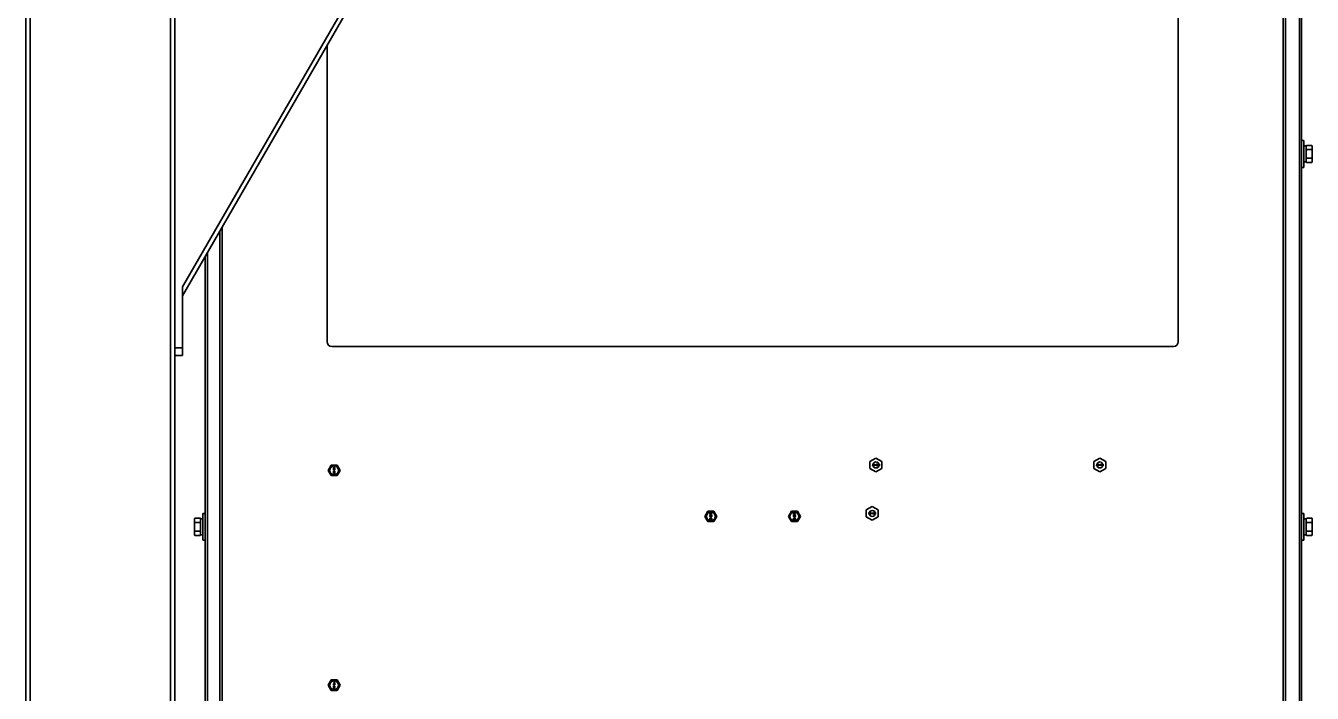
# Model space of a CAD drawing. Header units: millimetres. Extents: x 32496 to 166256, y 3504 to 23939.
# Drawn here: x 148472 to 149334, y 13617 to 14064 of the extents above; entities that cross this region are included whole.
import ezdxf

# ---------------------------------------------------------------- set-up
doc = ezdxf.new("R2010")
doc.units = ezdxf.units.MM
doc.layers.get('0').update_dxf_attribs({"lineweight": 35})

# ---------------------------------------------------------------- blocks, each defined once
blk = doc.blocks.new('8-1250')
at = {"linetype": 'Continuous'}
for p, q in [((-124.13, -32152.29), (-124.13, -34671.29)), ((-121.13, -32152.29), (-121.13, -34671.29)), ((-27.13, -32152.29), (-27.13, -34671.29)), ((-19.13, -33017.31), (477.41, -32157.29)), ((-19.13, -33023.31), (480.87, -32157.29)), ((718.17, -34566.29), (718.17, -32553.29)), ((719.87, -32553.29), (719.87, -34566.29)), ((729.17, -33566.79), (729.17, -32554.69)), ((647.87, -32586.29), (647.87, -33054.29)), ((730.57, -32680.92), (730.57, -32925.66)), ((-24.13, -33063.31), (-24.13, -32783.31)), ((77.87, -33054.29), (77.87, -32855.31)), ((730.57, -32919.29), (732.17, -32919.29)), ((732.17, -32937.29), (732.17, -32919.29)), ((732.17, -32922.94), (733.77, -32922.94)), ((733.77, -32922.82), (734.07, -32922.52)), ((733.77, -32933.76), (733.77, -32922.82)), ((734.07, -32922.52), (737.47, -32922.52)), ((737.77, -32922.82), (737.47, -32922.52)), ((737.77, -32933.76), (737.77, -32922.82)), ((730.57, -32925.66), (730.57, -32930.92)), ((730.57, -32930.92), (730.57, -33175.66)), ((734.07, -32925.4), (737.47, -32925.4)), ((734.07, -32931.18), (737.47, -32931.18)), ((730.57, -32937.29), (732.17, -32937.29)), ((732.17, -32933.64), (733.77, -32933.64)), ((733.77, -32933.76), (734.07, -32934.06)), ((734.07, -32934.06), (737.47, -32934.06)), ((737.77, -32933.76), (737.47, -32934.06)), ((5.87, -33843.56), (5.87, -32980.01)), ((7.57, -32977.07), (7.57, -33846.51)), ((-3.83, -33175.64), (-3.83, -32996.81)), ((-2.43, -32994.39), (-2.43, -33566.79)), ((-19.13, -33063.31), (-19.13, -33017.31)), ((-24.13, -33058.31), (-19.13, -33058.31)), ((644.87, -33057.29), (80.87, -33057.29)), ((-24.13, -33063.31), (-19.13, -33063.31)), ((-24.13, -33063.31), (-24.13, -33760.7)), ((78.45, -33140.45), (80.47, -33136.95)), ((84.51, -33136.95), (80.47, -33136.95)), ((81.99, -33138.35), (82.99, -33138.35)), ((81.99, -33138.47), (81.99, -33138.35)), ((82.78, -33138.47), (81.99, -33138.77)), ((82.78, -33138.47), (81.99, -33138.47)), ((81.99, -33138.93), (81.99, -33138.77)), ((81.99, -33138.93), (82.78, -33139.22)), ((81.99, -33139.22), (82.78, -33139.22)), ((81.99, -33139.35), (81.99, -33139.22)), ((82.99, -33139.35), (81.99, -33139.35)), ((82.01, -33139.74), (81.99, -33139.85)), ((81.99, -33139.95), (81.99, -33139.85)), ((81.99, -33139.95), (82.01, -33140.06)), ((82.07, -33139.64), (82.01, -33139.74)), ((82.16, -33139.58), (82.07, -33139.64)), ((82.09, -33138.85), (82.99, -33138.54)), ((82.99, -33139.16), (82.09, -33138.85)), ((82.09, -33139.83), (82.12, -33139.77)), ((82.09, -33139.83), (82.09, -33139.97)), ((82.12, -33140.04), (82.09, -33139.97)), ((82.12, -33139.77), (82.16, -33139.7)), ((82.16, -33140.1), (82.12, -33140.04)), ((82.26, -33139.54), (82.16, -33139.58)), ((82.16, -33139.7), (82.22, -33139.66)), ((82.22, -33139.66), (82.29, -33139.64)), ((82.41, -33139.52), (82.26, -33139.54)), ((82.35, -33139.64), (82.29, -33139.64)), ((82.35, -33139.64), (82.41, -33139.66)), ((82.41, -33139.52), (82.56, -33139.52)), ((82.41, -33139.66), (82.46, -33139.7)), ((82.46, -33139.7), (82.5, -33139.77)), ((82.5, -33140.04), (82.46, -33140.1)), ((82.5, -33139.77), (82.52, -33139.83)), ((82.52, -33139.97), (82.5, -33140.04)), ((82.56, -33139.62), (82.52, -33139.62)), ((82.61, -33139.74), (82.52, -33139.62)), ((82.52, -33139.97), (82.52, -33139.83)), ((82.71, -33139.54), (82.56, -33139.52)), ((82.56, -33139.62), (82.69, -33139.64)), ((82.63, -33139.85), (82.61, -33139.74)), ((82.61, -33140.06), (82.63, -33139.95)), ((82.63, -33139.85), (82.63, -33139.95)), ((82.69, -33139.64), (82.75, -33139.66)), ((82.82, -33139.58), (82.71, -33139.54)), ((82.75, -33139.66), (82.82, -33139.7)), ((82.9, -33139.64), (82.82, -33139.58)), ((82.82, -33139.7), (82.86, -33139.77)), ((82.86, -33140.02), (82.82, -33140.08)), ((82.86, -33139.77), (82.88, -33139.83)), ((82.88, -33139.95), (82.86, -33140.02)), ((82.88, -33139.95), (82.88, -33139.83)), ((82.97, -33139.74), (82.9, -33139.64)), ((82.9, -33140.14), (82.97, -33140.04)), ((82.99, -33139.85), (82.97, -33139.74)), ((82.97, -33140.04), (82.99, -33139.93)), ((82.99, -33138.35), (82.99, -33138.54)), ((82.99, -33139.16), (82.99, -33139.35)), ((82.99, -33139.85), (82.99, -33139.93)), ((84.51, -33136.95), (86.53, -33140.45)), ((441.47, -33134.48), (445.47, -33132.17)), ((441.47, -33134.48), (441.47, -33139.1)), ((445.47, -33141.41), (441.47, -33139.1)), ((443.2, -33136.19), (444.1, -33136.19)), ((443.2, -33136.32), (443.2, -33136.19)), ((443.9, -33136.32), (443.2, -33136.32)), ((443.22, -33136.95), (443.2, -33137.06)), ((443.2, -33137.11), (443.2, -33137.06)), ((443.2, -33137.11), (443.22, -33137.21)), ((443.27, -33136.88), (443.22, -33136.95)), ((443.22, -33137.21), (443.32, -33137.31)), ((443.9, -33136.32), (443.27, -33136.88)), ((443.32, -33137.31), (443.42, -33137.36)), ((443.35, -33137.06), (443.4, -33136.95)), ((443.35, -33137.06), (443.35, -33137.11)), ((443.4, -33137.18), (443.35, -33137.11)), ((443.4, -33136.95), (444.1, -33136.32)), ((443.47, -33137.24), (443.4, -33137.18)), ((443.42, -33137.36), (443.57, -33137.39)), ((443.6, -33137.26), (443.47, -33137.24)), ((443.67, -33137.39), (443.57, -33137.39)), ((443.6, -33137.26), (443.7, -33137.26)), ((443.67, -33137.39), (443.85, -33137.36)), ((443.82, -33137.24), (443.7, -33137.26)), ((443.9, -33137.18), (443.82, -33137.24)), ((443.85, -33137.36), (443.95, -33137.31)), ((443.95, -33137.11), (443.9, -33137.18)), ((443.95, -33137.11), (444.07, -33137.11)), ((443.95, -33137.31), (444.05, -33137.21)), ((444.05, -33137.21), (444.07, -33137.11)), ((444.1, -33136.19), (444.1, -33136.32)), ((444.3, -33136.19), (444.45, -33136.19)), ((444.3, -33137.39), (444.3, -33136.19)), ((444.45, -33137.39), (444.3, -33137.39)), ((444.45, -33136.19), (444.45, -33137.18)), ((444.6, -33137.01), (444.45, -33137.18)), ((444.45, -33137.39), (444.6, -33137.21)), ((444.6, -33137.01), (444.6, -33137.21)), ((444.82, -33136.62), (444.8, -33136.65)), ((444.8, -33136.65), (444.95, -33136.8)), ((444.95, -33136.8), (444.8, -33136.95)), ((444.8, -33136.95), (444.82, -33136.98)), ((444.95, -33136.75), (444.82, -33136.62)), ((444.82, -33136.98), (444.95, -33136.85)), ((444.95, -33136.57), (445, -33136.57)), ((444.95, -33136.75), (444.95, -33136.57)), ((444.95, -33137.03), (444.95, -33136.85)), ((445, -33137.03), (444.95, -33137.03)), ((445, -33136.57), (445, -33136.75)), ((445.12, -33136.62), (445, -33136.75)), ((445, -33136.8), (445.15, -33136.65)), ((445.15, -33136.95), (445, -33136.8)), ((445, -33136.85), (445.12, -33136.98)), ((445, -33136.85), (445, -33137.03)), ((445.15, -33136.65), (445.12, -33136.62)), ((445.12, -33136.98), (445.15, -33136.95)), ((445.35, -33136.55), (445.6, -33136.55)), ((445.35, -33136.7), (445.35, -33136.55)), ((445.6, -33136.7), (445.35, -33136.7)), ((445.47, -33132.17), (449.47, -33134.48)), ((449.47, -33139.1), (445.47, -33141.41)), ((445.6, -33136.19), (445.75, -33136.19)), ((445.6, -33136.55), (445.6, -33136.19)), ((445.6, -33137.39), (445.6, -33136.7)), ((445.75, -33137.39), (445.6, -33137.39)), ((445.75, -33136.19), (445.75, -33136.55)), ((445.75, -33136.55), (446.35, -33136.55)), ((446.17, -33136.7), (445.75, -33136.7)), ((445.75, -33137.39), (446.35, -33136.7)), ((446.17, -33136.7), (445.75, -33137.18)), ((445.75, -33136.7), (445.75, -33137.18)), ((446.35, -33136.55), (446.35, -33136.7)), ((446.55, -33136.19), (446.7, -33136.19)), ((446.55, -33137.39), (446.55, -33136.19)), ((446.77, -33137.39), (446.55, -33137.39)), ((447.05, -33136.19), (446.7, -33137.13)), ((446.7, -33136.19), (446.7, -33137.13)), ((446.77, -33137.39), (447.15, -33136.32)), ((447.05, -33136.19), (447.25, -33136.19)), ((447.15, -33136.32), (447.52, -33137.39)), ((447.6, -33137.13), (447.25, -33136.19)), ((447.75, -33137.39), (447.52, -33137.39)), ((447.6, -33136.19), (447.75, -33136.19)), ((447.6, -33137.13), (447.6, -33136.19)), ((447.75, -33136.19), (447.75, -33137.39)), ((449.47, -33139.1), (449.47, -33134.48)), ((591.47, -33134.48), (595.47, -33132.17)), ((591.47, -33134.48), (591.47, -33139.1)), ((595.47, -33141.41), (591.47, -33139.1)), ((593.2, -33136.19), (594.1, -33136.19)), ((593.2, -33136.32), (593.2, -33136.19)), ((593.9, -33136.32), (593.2, -33136.32)), ((593.22, -33136.95), (593.2, -33137.06)), ((593.2, -33137.11), (593.2, -33137.06)), ((593.2, -33137.11), (593.22, -33137.21)), ((593.27, -33136.88), (593.22, -33136.95)), ((593.22, -33137.21), (593.32, -33137.31)), ((593.9, -33136.32), (593.27, -33136.88)), ((593.32, -33137.31), (593.42, -33137.36)), ((593.35, -33137.06), (593.4, -33136.95)), ((593.35, -33137.06), (593.35, -33137.11)), ((593.4, -33137.18), (593.35, -33137.11)), ((593.4, -33136.95), (594.1, -33136.32)), ((593.47, -33137.24), (593.4, -33137.18)), ((593.42, -33137.36), (593.57, -33137.39)), ((593.6, -33137.26), (593.47, -33137.24)), ((593.67, -33137.39), (593.57, -33137.39)), ((593.6, -33137.26), (593.7, -33137.26)), ((593.67, -33137.39), (593.85, -33137.36)), ((593.82, -33137.24), (593.7, -33137.26)), ((593.9, -33137.18), (593.82, -33137.24)), ((593.85, -33137.36), (593.95, -33137.31)), ((593.95, -33137.11), (593.9, -33137.18)), ((593.95, -33137.11), (594.07, -33137.11)), ((593.95, -33137.31), (594.05, -33137.21)), ((594.05, -33137.21), (594.07, -33137.11)), ((594.1, -33136.19), (594.1, -33136.32)), ((594.3, -33136.19), (594.45, -33136.19)), ((594.3, -33137.39), (594.3, -33136.19)), ((594.45, -33137.39), (594.3, -33137.39)), ((594.45, -33136.19), (594.45, -33137.18)), ((594.6, -33137.01), (594.45, -33137.18)), ((594.45, -33137.39), (594.6, -33137.21)), ((594.6, -33137.01), (594.6, -33137.21)), ((594.82, -33136.62), (594.8, -33136.65)), ((594.8, -33136.65), (594.95, -33136.8)), ((594.95, -33136.8), (594.8, -33136.95)), ((594.8, -33136.95), (594.82, -33136.98)), ((594.95, -33136.75), (594.82, -33136.62)), ((594.82, -33136.98), (594.95, -33136.85)), ((594.95, -33136.57), (595, -33136.57)), ((594.95, -33136.75), (594.95, -33136.57)), ((594.95, -33137.03), (594.95, -33136.85)), ((595, -33137.03), (594.95, -33137.03)), ((595, -33136.57), (595, -33136.75)), ((595.12, -33136.62), (595, -33136.75)), ((595, -33136.8), (595.15, -33136.65)), ((595.15, -33136.95), (595, -33136.8)), ((595, -33136.85), (595.12, -33136.98)), ((595, -33136.85), (595, -33137.03)), ((595.15, -33136.65), (595.12, -33136.62)), ((595.12, -33136.98), (595.15, -33136.95)), ((595.35, -33136.55), (595.6, -33136.55)), ((595.35, -33136.7), (595.35, -33136.55)), ((595.6, -33136.7), (595.35, -33136.7)), ((595.47, -33132.17), (599.47, -33134.48)), ((599.47, -33139.1), (595.47, -33141.41)), ((595.6, -33136.19), (595.75, -33136.19)), ((595.6, -33136.55), (595.6, -33136.19)), ((595.6, -33137.39), (595.6, -33136.7)), ((595.75, -33137.39), (595.6, -33137.39)), ((595.75, -33136.19), (595.75, -33136.55)), ((595.75, -33136.55), (596.35, -33136.55)), ((596.17, -33136.7), (595.75, -33136.7)), ((595.75, -33137.39), (596.35, -33136.7)), ((596.17, -33136.7), (595.75, -33137.18)), ((595.75, -33136.7), (595.75, -33137.18)), ((596.35, -33136.55), (596.35, -33136.7)), ((596.55, -33136.19), (596.7, -33136.19)), ((596.55, -33137.39), (596.55, -33136.19)), ((596.77, -33137.39), (596.55, -33137.39)), ((596.7, -33136.19), (596.7, -33137.13)), ((597.05, -33136.19), (596.7, -33137.13)), ((596.77, -33137.39), (597.15, -33136.32)), ((597.05, -33136.19), (597.25, -33136.19)), ((597.15, -33136.32), (597.52, -33137.39)), ((597.6, -33137.13), (597.25, -33136.19)), ((597.75, -33137.39), (597.52, -33137.39)), ((597.6, -33136.19), (597.75, -33136.19)), ((597.6, -33137.13), (597.6, -33136.19)), ((597.75, -33136.19), (597.75, -33137.39)), ((599.47, -33139.1), (599.47, -33134.48)), ((80.47, -33143.95), (78.45, -33140.45)), ((80.47, -33143.95), (84.51, -33143.95)), ((81.99, -33140.89), (82.09, -33140.89)), ((81.99, -33141.64), (81.99, -33140.89)), ((82.09, -33141.64), (81.99, -33141.64)), ((82.01, -33142.06), (81.99, -33142.18)), ((81.99, -33142.18), (82.01, -33142.31)), ((82.01, -33140.06), (82.07, -33140.16)), ((82.07, -33141.95), (82.01, -33142.06)), ((82.01, -33142.31), (82.07, -33142.41)), ((82.07, -33140.16), (82.16, -33140.22)), ((82.14, -33141.89), (82.07, -33141.95)), ((82.07, -33142.41), (82.14, -33142.47)), ((82.63, -33141.47), (82.09, -33140.89)), ((82.09, -33141.06), (82.56, -33141.58)), ((82.09, -33141.06), (82.09, -33141.64)), ((82.09, -33142.18), (82.12, -33142.08)), ((82.12, -33142.29), (82.09, -33142.18)), ((82.12, -33142.08), (82.16, -33142.02)), ((82.16, -33142.35), (82.12, -33142.29)), ((82.22, -33141.85), (82.14, -33141.89)), ((82.14, -33142.47), (82.22, -33142.52)), ((82.22, -33140.14), (82.16, -33140.1)), ((82.16, -33140.22), (82.26, -33140.27)), ((82.16, -33142.02), (82.29, -33141.93)), ((82.29, -33142.43), (82.16, -33142.35)), ((82.29, -33140.16), (82.22, -33140.14)), ((82.29, -33141.83), (82.22, -33141.85)), ((82.22, -33142.52), (82.29, -33142.54)), ((82.37, -33140.27), (82.26, -33140.27)), ((82.29, -33140.16), (82.35, -33140.16)), ((82.39, -33141.81), (82.29, -33141.83)), ((82.29, -33141.93), (82.41, -33141.91)), ((82.41, -33142.45), (82.29, -33142.43)), ((82.29, -33142.54), (82.39, -33142.56)), ((82.31, -33140.56), (82.46, -33140.56)), ((82.31, -33140.6), (82.31, -33140.56)), ((82.46, -33140.6), (82.31, -33140.6)), ((82.41, -33140.14), (82.35, -33140.16)), ((82.37, -33140.43), (82.35, -33140.45)), ((82.35, -33140.45), (82.46, -33140.56)), ((82.46, -33140.6), (82.35, -33140.7)), ((82.35, -33140.7), (82.37, -33140.72)), ((82.37, -33140.27), (82.48, -33140.22)), ((82.5, -33140.56), (82.37, -33140.43)), ((82.37, -33140.72), (82.5, -33140.6)), ((82.39, -33141.81), (82.58, -33141.81)), ((82.58, -33142.56), (82.39, -33142.56)), ((82.46, -33140.1), (82.41, -33140.14)), ((82.56, -33141.91), (82.41, -33141.91)), ((82.41, -33142.45), (82.56, -33142.45)), ((82.48, -33140.22), (82.54, -33140.16)), ((82.63, -33140.43), (82.5, -33140.56)), ((82.5, -33140.6), (82.63, -33140.72)), ((82.54, -33140.16), (82.61, -33140.06)), ((82.54, -33140.56), (82.65, -33140.45)), ((82.54, -33140.56), (82.69, -33140.56)), ((82.69, -33140.6), (82.54, -33140.6)), ((82.65, -33140.7), (82.54, -33140.6)), ((82.56, -33141.58), (82.63, -33141.62)), ((82.56, -33141.91), (82.69, -33141.93)), ((82.69, -33142.43), (82.56, -33142.45)), ((82.69, -33141.83), (82.58, -33141.81)), ((82.58, -33142.56), (82.69, -33142.54)), ((82.65, -33140.45), (82.63, -33140.43)), ((82.63, -33140.72), (82.65, -33140.7)), ((82.71, -33141.52), (82.63, -33141.47)), ((82.63, -33141.62), (82.71, -33141.64)), ((82.69, -33140.56), (82.69, -33140.6)), ((82.75, -33141.85), (82.69, -33141.83)), ((82.69, -33141.93), (82.82, -33142.02)), ((82.82, -33142.35), (82.69, -33142.43)), ((82.69, -33142.54), (82.75, -33142.52)), ((82.71, -33141.52), (82.75, -33141.52)), ((82.75, -33141.64), (82.71, -33141.64)), ((82.82, -33140.08), (82.75, -33140.12)), ((82.75, -33140.22), (82.75, -33140.12)), ((82.75, -33140.22), (82.82, -33140.2)), ((82.84, -33140.93), (82.75, -33140.91)), ((82.75, -33141.02), (82.75, -33140.91)), ((82.75, -33141.02), (82.82, -33141.06)), ((82.82, -33141.47), (82.75, -33141.52)), ((82.75, -33141.64), (82.84, -33141.62)), ((82.84, -33141.89), (82.75, -33141.85)), ((82.75, -33142.52), (82.84, -33142.47)), ((82.82, -33140.2), (82.9, -33140.14)), ((82.82, -33141.06), (82.86, -33141.12)), ((82.86, -33141.41), (82.82, -33141.47)), ((82.82, -33142.02), (82.86, -33142.08)), ((82.86, -33142.29), (82.82, -33142.35)), ((82.92, -33141.02), (82.84, -33140.93)), ((82.84, -33141.62), (82.92, -33141.54)), ((82.9, -33141.95), (82.84, -33141.89)), ((82.84, -33142.47), (82.9, -33142.41)), ((82.86, -33141.12), (82.88, -33141.22)), ((82.88, -33141.31), (82.86, -33141.41)), ((82.86, -33142.08), (82.88, -33142.18)), ((82.88, -33142.18), (82.86, -33142.29)), ((82.88, -33141.31), (82.88, -33141.22)), ((82.97, -33142.06), (82.9, -33141.95)), ((82.9, -33142.41), (82.97, -33142.31)), ((82.97, -33141.1), (82.92, -33141.02)), ((82.92, -33141.54), (82.97, -33141.45)), ((82.99, -33141.24), (82.97, -33141.1)), ((82.97, -33141.45), (82.99, -33141.33)), ((82.99, -33142.18), (82.97, -33142.06)), ((82.97, -33142.31), (82.99, -33142.18)), ((82.99, -33141.24), (82.99, -33141.33)), ((86.53, -33140.45), (84.51, -33143.95)), ((438.97, -33166.98), (442.97, -33164.67)), ((442.97, -33164.67), (446.97, -33166.98)), ((-11.03, -33172.82), (-10.76, -33172.54)), ((-11.03, -33183.76), (-11.03, -33172.82)), ((-10.73, -33172.52), (-10.76, -33172.54)), ((-7.33, -33172.52), (-10.73, -33172.52)), ((-7.33, -33172.52), (-7.3, -33172.54)), ((-7.03, -33172.82), (-7.3, -33172.54)), ((-7.03, -33183.76), (-7.03, -33172.82)), ((-5.43, -33172.94), (-7.03, -33172.94)), ((-3.83, -33169.29), (-5.43, -33169.29)), ((-5.43, -33169.29), (-5.43, -33187.29)), ((330.83, -33171.29), (332.85, -33167.79)), ((332.85, -33174.79), (330.83, -33171.29)), ((336.89, -33167.79), (332.85, -33167.79)), ((334.22, -33169.09), (335.52, -33169.09)), ((334.22, -33169.25), (334.22, -33169.09)), ((335.25, -33169.25), (334.22, -33169.25)), ((335.25, -33169.25), (334.22, -33169.63)), ((334.22, -33169.85), (334.22, -33169.63)), ((334.22, -33169.85), (335.25, -33170.23)), ((334.22, -33170.23), (335.25, -33170.23)), ((334.22, -33170.39), (334.22, -33170.23)), ((335.52, -33170.39), (334.22, -33170.39)), ((334.25, -33170.9), (334.22, -33171.04)), ((334.22, -33171.17), (334.22, -33171.04)), ((334.22, -33171.17), (334.25, -33171.31)), ((334.22, -33172.56), (335.3, -33172.56)), ((334.22, -33172.72), (334.22, -33172.56)), ((335.52, -33172.72), (334.22, -33172.72)), ((334.22, -33172.93), (334.36, -33172.93)), ((334.22, -33173.91), (334.22, -33172.93)), ((334.36, -33173.91), (334.22, -33173.91)), ((334.33, -33170.77), (334.25, -33170.9)), ((334.25, -33171.31), (334.33, -33171.45)), ((334.44, -33170.69), (334.33, -33170.77)), ((334.33, -33171.45), (334.44, -33171.53)), ((334.36, -33169.74), (335.52, -33169.33)), ((335.52, -33170.15), (334.36, -33169.74)), ((334.36, -33171.01), (334.39, -33170.93)), ((334.36, -33171.01), (334.36, -33171.2)), ((334.39, -33171.28), (334.36, -33171.2)), ((335.05, -33173.69), (334.36, -33172.93)), ((334.36, -33173.15), (334.97, -33173.83)), ((334.36, -33173.15), (334.36, -33173.91)), ((334.39, -33170.93), (334.44, -33170.85)), ((334.44, -33171.36), (334.39, -33171.28)), ((334.58, -33170.63), (334.44, -33170.69)), ((334.44, -33170.85), (334.53, -33170.8)), ((334.53, -33171.42), (334.44, -33171.36)), ((334.44, -33171.53), (334.58, -33171.58)), ((334.53, -33170.8), (334.61, -33170.77)), ((334.61, -33171.45), (334.53, -33171.42)), ((334.78, -33170.61), (334.58, -33170.63)), ((334.72, -33171.58), (334.58, -33171.58)), ((334.69, -33170.77), (334.61, -33170.77)), ((334.61, -33171.45), (334.69, -33171.45)), ((334.64, -33171.96), (334.83, -33171.96)), ((334.64, -33172.01), (334.64, -33171.96)), ((334.83, -33172.01), (334.64, -33172.01)), ((334.69, -33170.77), (334.78, -33170.8)), ((334.78, -33171.42), (334.69, -33171.45)), ((334.72, -33171.8), (334.69, -33171.82)), ((334.69, -33171.82), (334.83, -33171.96)), ((334.83, -33172.01), (334.69, -33172.15)), ((334.69, -33172.15), (334.72, -33172.18)), ((334.72, -33171.58), (334.86, -33171.53)), ((334.89, -33171.96), (334.72, -33171.8)), ((334.72, -33172.18), (334.89, -33172.01)), ((334.78, -33170.61), (334.97, -33170.61)), ((334.78, -33170.8), (334.83, -33170.85)), ((334.83, -33171.36), (334.78, -33171.42)), ((334.83, -33170.85), (334.89, -33170.93)), ((334.89, -33171.28), (334.83, -33171.36)), ((334.86, -33171.53), (334.94, -33171.45)), ((334.89, -33170.93), (334.91, -33171.01)), ((334.91, -33171.2), (334.89, -33171.28)), ((335.05, -33171.8), (334.89, -33171.96)), ((334.89, -33172.01), (335.05, -33172.18)), ((334.97, -33170.74), (334.91, -33170.74)), ((335.02, -33170.9), (334.91, -33170.74)), ((334.91, -33171.2), (334.91, -33171.01)), ((334.94, -33171.45), (335.02, -33171.31)), ((334.94, -33171.96), (335.08, -33171.82)), ((334.94, -33171.96), (335.14, -33171.96)), ((335.14, -33172.01), (334.94, -33172.01)), ((335.08, -33172.15), (334.94, -33172.01)), ((335.16, -33170.63), (334.97, -33170.61)), ((334.97, -33170.74), (335.14, -33170.77)), ((334.97, -33173.83), (335.05, -33173.88)), ((335.05, -33171.04), (335.02, -33170.9)), ((335.02, -33171.31), (335.05, -33171.17)), ((335.05, -33171.04), (335.05, -33171.17)), ((335.08, -33171.82), (335.05, -33171.8)), ((335.05, -33172.18), (335.08, -33172.15)), ((335.16, -33173.75), (335.05, -33173.69)), ((335.05, -33173.88), (335.16, -33173.91)), ((335.11, -33172.39), (335.33, -33172.39)), ((335.11, -33172.39), (335.3, -33172.56)), ((335.14, -33170.77), (335.22, -33170.8)), ((335.14, -33171.96), (335.14, -33172.01)), ((335.3, -33170.69), (335.16, -33170.63)), ((335.16, -33173.75), (335.22, -33173.75)), ((335.22, -33173.91), (335.16, -33173.91)), ((335.22, -33170.8), (335.3, -33170.85)), ((335.3, -33171.34), (335.22, -33171.39)), ((335.22, -33171.53), (335.22, -33171.39)), ((335.22, -33171.53), (335.3, -33171.5)), ((335.33, -33172.99), (335.22, -33172.96)), ((335.22, -33173.1), (335.22, -33172.96)), ((335.22, -33173.1), (335.3, -33173.15)), ((335.3, -33173.69), (335.22, -33173.75)), ((335.22, -33173.91), (335.33, -33173.88)), ((335.41, -33170.77), (335.3, -33170.69)), ((335.3, -33170.85), (335.36, -33170.93)), ((335.36, -33171.26), (335.3, -33171.34)), ((335.3, -33171.5), (335.41, -33171.42)), ((335.3, -33173.15), (335.36, -33173.23)), ((335.36, -33173.61), (335.3, -33173.69)), ((335.52, -33172.56), (335.33, -33172.39)), ((335.44, -33173.1), (335.33, -33172.99)), ((335.33, -33173.88), (335.44, -33173.77)), ((335.36, -33170.93), (335.38, -33171.01)), ((335.38, -33171.17), (335.36, -33171.26)), ((335.36, -33173.23), (335.38, -33173.37)), ((335.38, -33173.48), (335.36, -33173.61)), ((335.38, -33171.17), (335.38, -33171.01)), ((335.38, -33173.48), (335.38, -33173.37)), ((335.49, -33170.9), (335.41, -33170.77)), ((335.41, -33171.42), (335.49, -33171.28)), ((335.49, -33173.21), (335.44, -33173.1)), ((335.44, -33173.77), (335.49, -33173.67)), ((335.52, -33171.04), (335.49, -33170.9)), ((335.49, -33171.28), (335.52, -33171.15)), ((335.52, -33173.4), (335.49, -33173.21)), ((335.49, -33173.67), (335.52, -33173.5)), ((335.52, -33169.09), (335.52, -33169.33)), ((335.52, -33170.15), (335.52, -33170.39)), ((335.52, -33171.04), (335.52, -33171.15)), ((335.52, -33172.56), (335.52, -33172.72)), ((335.52, -33173.4), (335.52, -33173.5)), ((336.89, -33167.79), (338.91, -33171.29)), ((338.91, -33171.29), (336.89, -33174.79)), ((386.83, -33171.29), (388.85, -33167.79)), ((388.85, -33174.79), (386.83, -33171.29)), ((392.89, -33167.79), (388.85, -33167.79)), ((390.22, -33169.09), (391.52, -33169.09)), ((390.22, -33169.25), (390.22, -33169.09)), ((391.25, -33169.25), (390.22, -33169.25)), ((391.25, -33169.25), (390.22, -33169.63)), ((390.22, -33169.85), (390.22, -33169.63)), ((390.22, -33169.85), (391.25, -33170.23)), ((390.22, -33170.23), (391.25, -33170.23)), ((390.22, -33170.39), (390.22, -33170.23)), ((391.52, -33170.39), (390.22, -33170.39)), ((390.25, -33170.9), (390.22, -33171.04)), ((390.22, -33171.17), (390.22, -33171.04)), ((390.22, -33171.17), (390.25, -33171.31)), ((390.22, -33172.56), (391.3, -33172.56)), ((390.22, -33172.72), (390.22, -33172.56)), ((391.52, -33172.72), (390.22, -33172.72)), ((390.22, -33172.93), (390.36, -33172.93)), ((390.22, -33173.91), (390.22, -33172.93)), ((390.36, -33173.91), (390.22, -33173.91)), ((390.33, -33170.77), (390.25, -33170.9)), ((390.25, -33171.31), (390.33, -33171.45)), ((390.44, -33170.69), (390.33, -33170.77)), ((390.33, -33171.45), (390.44, -33171.53)), ((390.36, -33169.74), (391.52, -33169.33)), ((391.52, -33170.15), (390.36, -33169.74)), ((390.36, -33171.01), (390.39, -33170.93)), ((390.36, -33171.01), (390.36, -33171.2)), ((390.39, -33171.28), (390.36, -33171.2)), ((391.05, -33173.69), (390.36, -33172.93)), ((390.36, -33173.15), (390.97, -33173.83)), ((390.36, -33173.15), (390.36, -33173.91)), ((390.39, -33170.93), (390.44, -33170.85)), ((390.44, -33171.36), (390.39, -33171.28)), ((390.58, -33170.63), (390.44, -33170.69)), ((390.44, -33170.85), (390.53, -33170.8)), ((390.53, -33171.42), (390.44, -33171.36)), ((390.44, -33171.53), (390.58, -33171.58)), ((390.53, -33170.8), (390.61, -33170.77)), ((390.61, -33171.45), (390.53, -33171.42)), ((390.78, -33170.61), (390.58, -33170.63)), ((390.72, -33171.58), (390.58, -33171.58)), ((390.69, -33170.77), (390.61, -33170.77)), ((390.61, -33171.45), (390.69, -33171.45)), ((390.64, -33171.96), (390.83, -33171.96)), ((390.64, -33172.01), (390.64, -33171.96)), ((390.83, -33172.01), (390.64, -33172.01)), ((390.69, -33170.77), (390.78, -33170.8)), ((390.78, -33171.42), (390.69, -33171.45)), ((390.72, -33171.8), (390.69, -33171.82)), ((390.69, -33171.82), (390.83, -33171.96)), ((390.83, -33172.01), (390.69, -33172.15)), ((390.69, -33172.15), (390.72, -33172.18)), ((390.72, -33171.58), (390.86, -33171.53)), ((390.89, -33171.96), (390.72, -33171.8)), ((390.72, -33172.18), (390.89, -33172.01)), ((390.78, -33170.61), (390.97, -33170.61)), ((390.78, -33170.8), (390.83, -33170.85)), ((390.83, -33171.36), (390.78, -33171.42)), ((390.83, -33170.85), (390.89, -33170.93)), ((390.89, -33171.28), (390.83, -33171.36)), ((390.86, -33171.53), (390.94, -33171.45)), ((390.89, -33170.93), (390.91, -33171.01)), ((390.91, -33171.2), (390.89, -33171.28)), ((391.05, -33171.8), (390.89, -33171.96)), ((390.89, -33172.01), (391.05, -33172.18)), ((390.97, -33170.74), (390.91, -33170.74)), ((391.02, -33170.9), (390.91, -33170.74)), ((390.91, -33171.2), (390.91, -33171.01)), ((390.94, -33171.45), (391.02, -33171.31)), ((390.94, -33171.96), (391.08, -33171.82)), ((390.94, -33171.96), (391.14, -33171.96)), ((391.14, -33172.01), (390.94, -33172.01)), ((391.08, -33172.15), (390.94, -33172.01)), ((391.16, -33170.63), (390.97, -33170.61)), ((390.97, -33170.74), (391.14, -33170.77)), ((390.97, -33173.83), (391.05, -33173.88)), ((391.05, -33171.04), (391.02, -33170.9)), ((391.02, -33171.31), (391.05, -33171.17)), ((391.05, -33171.04), (391.05, -33171.17)), ((391.08, -33171.82), (391.05, -33171.8)), ((391.05, -33172.18), (391.08, -33172.15)), ((391.16, -33173.75), (391.05, -33173.69)), ((391.05, -33173.88), (391.16, -33173.91)), ((391.11, -33172.39), (391.33, -33172.39)), ((391.11, -33172.39), (391.3, -33172.56)), ((391.14, -33170.77), (391.22, -33170.8)), ((391.14, -33171.96), (391.14, -33172.01)), ((391.3, -33170.69), (391.16, -33170.63)), ((391.16, -33173.75), (391.22, -33173.75)), ((391.22, -33173.91), (391.16, -33173.91)), ((391.22, -33170.8), (391.3, -33170.85)), ((391.3, -33171.34), (391.22, -33171.39)), ((391.22, -33171.53), (391.22, -33171.39)), ((391.22, -33171.53), (391.3, -33171.5)), ((391.33, -33172.99), (391.22, -33172.96)), ((391.22, -33173.1), (391.22, -33172.96)), ((391.22, -33173.1), (391.3, -33173.15)), ((391.3, -33173.69), (391.22, -33173.75)), ((391.22, -33173.91), (391.33, -33173.88)), ((391.41, -33170.77), (391.3, -33170.69)), ((391.3, -33170.85), (391.36, -33170.93)), ((391.36, -33171.26), (391.3, -33171.34)), ((391.3, -33171.5), (391.41, -33171.42)), ((391.3, -33173.15), (391.36, -33173.23)), ((391.36, -33173.61), (391.3, -33173.69)), ((391.52, -33172.56), (391.33, -33172.39)), ((391.44, -33173.1), (391.33, -33172.99)), ((391.33, -33173.88), (391.44, -33173.77)), ((391.36, -33170.93), (391.38, -33171.01)), ((391.38, -33171.17), (391.36, -33171.26)), ((391.36, -33173.23), (391.38, -33173.37)), ((391.38, -33173.48), (391.36, -33173.61)), ((391.38, -33171.17), (391.38, -33171.01)), ((391.38, -33173.48), (391.38, -33173.37)), ((391.49, -33170.9), (391.41, -33170.77)), ((391.41, -33171.42), (391.49, -33171.28)), ((391.49, -33173.21), (391.44, -33173.1)), ((391.44, -33173.77), (391.49, -33173.67)), ((391.52, -33171.04), (391.49, -33170.9)), ((391.49, -33171.28), (391.52, -33171.15)), ((391.52, -33173.4), (391.49, -33173.21)), ((391.49, -33173.67), (391.52, -33173.5)), ((391.52, -33169.09), (391.52, -33169.33)), ((391.52, -33170.15), (391.52, -33170.39)), ((391.52, -33171.04), (391.52, -33171.15)), ((391.52, -33172.56), (391.52, -33172.72)), ((391.52, -33173.4), (391.52, -33173.5)), ((392.89, -33167.79), (394.91, -33171.29)), ((394.91, -33171.29), (392.89, -33174.79)), ((438.97, -33166.98), (438.97, -33171.6)), ((442.97, -33173.91), (438.97, -33171.6)), ((440.7, -33168.69), (441.6, -33168.69)), ((440.7, -33168.82), (440.7, -33168.69)), ((441.4, -33168.82), (440.7, -33168.82)), ((440.72, -33169.45), (440.7, -33169.56)), ((440.7, -33169.61), (440.7, -33169.56)), ((440.7, -33169.61), (440.72, -33169.71)), ((440.77, -33169.38), (440.72, -33169.45)), ((440.72, -33169.71), (440.82, -33169.81)), ((441.4, -33168.82), (440.77, -33169.38)), ((440.82, -33169.81), (440.92, -33169.86)), ((440.85, -33169.56), (440.9, -33169.45)), ((440.85, -33169.56), (440.85, -33169.61)), ((440.9, -33169.68), (440.85, -33169.61)), ((440.9, -33169.45), (441.6, -33168.82)), ((440.97, -33169.74), (440.9, -33169.68)), ((440.92, -33169.86), (441.07, -33169.89)), ((441.1, -33169.76), (440.97, -33169.74)), ((441.17, -33169.89), (441.07, -33169.89)), ((441.1, -33169.76), (441.2, -33169.76)), ((441.17, -33169.89), (441.35, -33169.86)), ((441.32, -33169.74), (441.2, -33169.76)), ((441.4, -33169.68), (441.32, -33169.74)), ((441.35, -33169.86), (441.45, -33169.81)), ((441.45, -33169.61), (441.4, -33169.68)), ((441.45, -33169.61), (441.57, -33169.61)), ((441.45, -33169.81), (441.55, -33169.71)), ((441.55, -33169.71), (441.57, -33169.61)), ((441.6, -33168.69), (441.6, -33168.82)), ((441.8, -33168.69), (441.95, -33168.69)), ((441.8, -33169.89), (441.8, -33168.69)), ((441.95, -33169.89), (441.8, -33169.89)), ((441.95, -33168.69), (441.95, -33169.68)), ((442.1, -33169.51), (441.95, -33169.68)), ((441.95, -33169.89), (442.1, -33169.71)), ((442.1, -33169.51), (442.1, -33169.71)), ((442.32, -33169.12), (442.3, -33169.15)), ((442.3, -33169.15), (442.45, -33169.3)), ((442.45, -33169.3), (442.3, -33169.45)), ((442.3, -33169.45), (442.32, -33169.48)), ((442.45, -33169.25), (442.32, -33169.12)), ((442.32, -33169.48), (442.45, -33169.35)), ((442.45, -33169.07), (442.5, -33169.07)), ((442.45, -33169.25), (442.45, -33169.07)), ((442.45, -33169.53), (442.45, -33169.35)), ((442.5, -33169.53), (442.45, -33169.53)), ((442.5, -33169.07), (442.5, -33169.25)), ((442.62, -33169.12), (442.5, -33169.25)), ((442.5, -33169.3), (442.65, -33169.15)), ((442.65, -33169.45), (442.5, -33169.3)), ((442.5, -33169.35), (442.62, -33169.48)), ((442.5, -33169.35), (442.5, -33169.53)), ((442.65, -33169.15), (442.62, -33169.12)), ((442.62, -33169.48), (442.65, -33169.45)), ((442.85, -33169.05), (443.1, -33169.05)), ((442.85, -33169.2), (442.85, -33169.05)), ((443.1, -33169.2), (442.85, -33169.2)), ((446.97, -33171.6), (442.97, -33173.91)), ((443.1, -33168.69), (443.25, -33168.69)), ((443.1, -33169.05), (443.1, -33168.69)), ((443.1, -33169.89), (443.1, -33169.2)), ((443.25, -33169.89), (443.1, -33169.89)), ((443.25, -33168.69), (443.25, -33169.05)), ((443.25, -33169.05), (443.85, -33169.05)), ((443.67, -33169.2), (443.25, -33169.2)), ((443.25, -33169.89), (443.85, -33169.2)), ((443.67, -33169.2), (443.25, -33169.68)), ((443.25, -33169.2), (443.25, -33169.68)), ((443.85, -33169.05), (443.85, -33169.2)), ((444.05, -33168.69), (444.2, -33168.69)), ((444.05, -33169.89), (444.05, -33168.69)), ((444.27, -33169.89), (444.05, -33169.89)), ((444.55, -33168.69), (444.2, -33169.63)), ((444.2, -33168.69), (444.2, -33169.63)), ((444.27, -33169.89), (444.65, -33168.82)), ((444.55, -33168.69), (444.75, -33168.69)), ((444.65, -33168.82), (445.02, -33169.89)), ((445.1, -33169.63), (444.75, -33168.69)), ((445.25, -33169.89), (445.02, -33169.89)), ((445.1, -33168.69), (445.25, -33168.69)), ((445.1, -33169.63), (445.1, -33168.69)), ((445.25, -33168.69), (445.25, -33169.89)), ((446.97, -33171.6), (446.97, -33166.98)), ((730.57, -33169.29), (732.17, -33169.29)), ((732.17, -33187.29), (732.17, -33169.29)), ((732.17, -33172.94), (733.77, -33172.94)), ((733.77, -33172.82), (734.07, -33172.52)), ((733.77, -33183.76), (733.77, -33172.82)), ((734.07, -33172.52), (737.47, -33172.52)), ((737.77, -33172.82), (737.47, -33172.52)), ((737.77, -33183.76), (737.77, -33172.82)), ((-7.33, -33175.36), (-10.73, -33175.36)), ((-7.33, -33181.13), (-10.73, -33181.13)), ((-3.83, -33180.91), (-3.83, -33175.64)), ((-3.83, -33425.64), (-3.83, -33180.91)), ((332.85, -33174.79), (336.89, -33174.79)), ((388.85, -33174.79), (392.89, -33174.79)), ((730.57, -33175.66), (730.57, -33180.92)), ((730.57, -33180.92), (730.57, -33425.66)), ((734.07, -33175.4), (737.47, -33175.4)), ((734.07, -33181.18), (737.47, -33181.18)), ((-11.03, -33183.76), (-10.76, -33184.03)), ((-7.33, -33184.06), (-10.73, -33184.06)), ((-7.03, -33183.76), (-7.3, -33184.03)), ((-5.43, -33183.64), (-7.03, -33183.64)), ((-3.83, -33187.29), (-5.43, -33187.29)), ((730.57, -33187.29), (732.17, -33187.29)), ((732.17, -33183.64), (733.77, -33183.64)), ((733.77, -33183.76), (734.07, -33184.06)), ((734.07, -33184.06), (737.47, -33184.06)), ((737.77, -33183.76), (737.47, -33184.06)), ((78.45, -33284.45), (80.47, -33280.95)), ((80.47, -33287.95), (78.45, -33284.45)), ((84.51, -33280.95), (80.47, -33280.95)), ((81.99, -33282.35), (82.99, -33282.35)), ((81.99, -33282.47), (81.99, -33282.35)), ((82.78, -33282.47), (81.99, -33282.47)), ((82.78, -33282.47), (81.99, -33282.77)), ((81.99, -33282.93), (81.99, -33282.77)), ((81.99, -33282.93), (82.78, -33283.22)), ((81.99, -33283.22), (82.78, -33283.22)), ((81.99, -33283.35), (81.99, -33283.22)), ((82.99, -33283.35), (81.99, -33283.35)), ((82.01, -33283.74), (81.99, -33283.85)), ((81.99, -33283.95), (81.99, -33283.85)), ((81.99, -33283.95), (82.01, -33284.06)), ((81.99, -33284.89), (82.09, -33284.89)), ((81.99, -33285.64), (81.99, -33284.89)), ((82.09, -33285.64), (81.99, -33285.64)), ((82.01, -33286.06), (81.99, -33286.18)), ((81.99, -33286.18), (82.01, -33286.31)), ((82.07, -33283.64), (82.01, -33283.74)), ((82.01, -33284.06), (82.07, -33284.16)), ((82.07, -33285.95), (82.01, -33286.06)), ((82.01, -33286.31), (82.07, -33286.41)), ((82.16, -33283.58), (82.07, -33283.64)), ((82.07, -33284.16), (82.16, -33284.22)), ((82.14, -33285.89), (82.07, -33285.95)), ((82.07, -33286.41), (82.14, -33286.47)), ((82.09, -33282.85), (82.99, -33282.54)), ((82.99, -33283.16), (82.09, -33282.85)), ((82.09, -33283.83), (82.12, -33283.77)), ((82.09, -33283.83), (82.09, -33283.97)), ((82.12, -33284.04), (82.09, -33283.97)), ((82.63, -33285.47), (82.09, -33284.89)), ((82.09, -33285.06), (82.56, -33285.58)), ((82.09, -33285.06), (82.09, -33285.64)), ((82.09, -33286.18), (82.12, -33286.08)), ((82.12, -33286.29), (82.09, -33286.18)), ((82.12, -33283.77), (82.16, -33283.7)), ((82.16, -33284.1), (82.12, -33284.04)), ((82.12, -33286.08), (82.16, -33286.02)), ((82.16, -33286.35), (82.12, -33286.29)), ((82.22, -33285.85), (82.14, -33285.89)), ((82.14, -33286.47), (82.22, -33286.52)), ((82.26, -33283.54), (82.16, -33283.58)), ((82.16, -33283.7), (82.22, -33283.66)), ((82.22, -33284.14), (82.16, -33284.1)), ((82.16, -33284.22), (82.26, -33284.27)), ((82.16, -33286.02), (82.29, -33285.93)), ((82.29, -33286.43), (82.16, -33286.35)), ((82.22, -33283.66), (82.29, -33283.64)), ((82.29, -33284.16), (82.22, -33284.14)), ((82.29, -33285.83), (82.22, -33285.85)), ((82.22, -33286.52), (82.29, -33286.54)), ((82.41, -33283.52), (82.26, -33283.54)), ((82.37, -33284.27), (82.26, -33284.27)), ((82.35, -33283.64), (82.29, -33283.64)), ((82.29, -33284.16), (82.35, -33284.16)), ((82.39, -33285.81), (82.29, -33285.83)), ((82.29, -33285.93), (82.41, -33285.91)), ((82.41, -33286.45), (82.29, -33286.43)), ((82.29, -33286.54), (82.39, -33286.56)), ((82.31, -33284.56), (82.46, -33284.56)), ((82.31, -33284.6), (82.31, -33284.56)), ((82.46, -33284.6), (82.31, -33284.6)), ((82.35, -33283.64), (82.41, -33283.66)), ((82.41, -33284.14), (82.35, -33284.16)), ((82.37, -33284.43), (82.35, -33284.45)), ((82.35, -33284.45), (82.46, -33284.56)), ((82.46, -33284.6), (82.35, -33284.7)), ((82.35, -33284.7), (82.37, -33284.72)), ((82.37, -33284.27), (82.48, -33284.22)), ((82.5, -33284.56), (82.37, -33284.43)), ((82.37, -33284.72), (82.5, -33284.6)), ((82.39, -33285.81), (82.58, -33285.81)), ((82.58, -33286.56), (82.39, -33286.56)), ((82.41, -33283.52), (82.56, -33283.52)), ((82.41, -33283.66), (82.46, -33283.7)), ((82.46, -33284.1), (82.41, -33284.14)), ((82.56, -33285.91), (82.41, -33285.91)), ((82.41, -33286.45), (82.56, -33286.45)), ((82.46, -33283.7), (82.5, -33283.77)), ((82.5, -33284.04), (82.46, -33284.1)), ((82.48, -33284.22), (82.54, -33284.16)), ((82.5, -33283.77), (82.52, -33283.83)), ((82.52, -33283.97), (82.5, -33284.04)), ((82.63, -33284.43), (82.5, -33284.56)), ((82.5, -33284.6), (82.63, -33284.72)), ((82.56, -33283.62), (82.52, -33283.62)), ((82.61, -33283.74), (82.52, -33283.62)), ((82.52, -33283.97), (82.52, -33283.83)), ((82.54, -33284.16), (82.61, -33284.06)), ((82.54, -33284.56), (82.65, -33284.45)), ((82.54, -33284.56), (82.69, -33284.56)), ((82.69, -33284.6), (82.54, -33284.6)), ((82.65, -33284.7), (82.54, -33284.6)), ((82.71, -33283.54), (82.56, -33283.52)), ((82.56, -33283.62), (82.69, -33283.64)), ((82.56, -33285.58), (82.63, -33285.62)), ((82.56, -33285.91), (82.69, -33285.93)), ((82.69, -33286.43), (82.56, -33286.45)), ((82.69, -33285.83), (82.58, -33285.81)), ((82.58, -33286.56), (82.69, -33286.54)), ((82.63, -33283.85), (82.61, -33283.74)), ((82.61, -33284.06), (82.63, -33283.95)), ((82.63, -33283.85), (82.63, -33283.95)), ((82.65, -33284.45), (82.63, -33284.43)), ((82.63, -33284.72), (82.65, -33284.7)), ((82.71, -33285.52), (82.63, -33285.47)), ((82.63, -33285.62), (82.71, -33285.64)), ((82.69, -33283.64), (82.75, -33283.66)), ((82.69, -33284.56), (82.69, -33284.6)), ((82.75, -33285.85), (82.69, -33285.83)), ((82.69, -33285.93), (82.82, -33286.02)), ((82.82, -33286.35), (82.69, -33286.43)), ((82.69, -33286.54), (82.75, -33286.52)), ((82.82, -33283.58), (82.71, -33283.54)), ((82.71, -33285.52), (82.75, -33285.52)), ((82.75, -33285.64), (82.71, -33285.64)), ((82.75, -33283.66), (82.82, -33283.7)), ((82.82, -33284.08), (82.75, -33284.12)), ((82.75, -33284.22), (82.75, -33284.12)), ((82.75, -33284.22), (82.82, -33284.2)), ((82.84, -33284.93), (82.75, -33284.91)), ((82.75, -33285.02), (82.75, -33284.91)), ((82.75, -33285.02), (82.82, -33285.06)), ((82.82, -33285.47), (82.75, -33285.52)), ((82.75, -33285.64), (82.84, -33285.62)), ((82.84, -33285.89), (82.75, -33285.85)), ((82.75, -33286.52), (82.84, -33286.47)), ((82.9, -33283.64), (82.82, -33283.58)), ((82.82, -33283.7), (82.86, -33283.77)), ((82.86, -33284.02), (82.82, -33284.08)), ((82.82, -33284.2), (82.9, -33284.14)), ((82.82, -33285.06), (82.86, -33285.12)), ((82.86, -33285.41), (82.82, -33285.47)), ((82.82, -33286.02), (82.86, -33286.08)), ((82.86, -33286.29), (82.82, -33286.35)), ((82.92, -33285.02), (82.84, -33284.93)), ((82.84, -33285.62), (82.92, -33285.54)), ((82.9, -33285.95), (82.84, -33285.89)), ((82.84, -33286.47), (82.9, -33286.41)), ((82.86, -33283.77), (82.88, -33283.83)), ((82.88, -33283.95), (82.86, -33284.02)), ((82.86, -33285.12), (82.88, -33285.22)), ((82.88, -33285.31), (82.86, -33285.41)), ((82.86, -33286.08), (82.88, -33286.18)), ((82.88, -33286.18), (82.86, -33286.29)), ((82.88, -33283.95), (82.88, -33283.83)), ((82.88, -33285.31), (82.88, -33285.22)), ((82.97, -33283.74), (82.9, -33283.64)), ((82.9, -33284.14), (82.97, -33284.04)), ((82.97, -33286.06), (82.9, -33285.95)), ((82.9, -33286.41), (82.97, -33286.31)), ((82.97, -33285.1), (82.92, -33285.02)), ((82.92, -33285.54), (82.97, -33285.45)), ((82.99, -33283.85), (82.97, -33283.74)), ((82.97, -33284.04), (82.99, -33283.93)), ((82.99, -33285.24), (82.97, -33285.1)), ((82.97, -33285.45), (82.99, -33285.33)), ((82.99, -33286.18), (82.97, -33286.06)), ((82.97, -33286.31), (82.99, -33286.18)), ((82.99, -33282.35), (82.99, -33282.54)), ((82.99, -33283.16), (82.99, -33283.35)), ((82.99, -33283.85), (82.99, -33283.93)), ((82.99, -33285.24), (82.99, -33285.33)), ((84.51, -33280.95), (86.53, -33284.45)), ((86.53, -33284.45), (84.51, -33287.95)), ((80.47, -33287.95), (84.51, -33287.95))]:
    blk.add_line(p, q, dxfattribs=at)
for centre, radius in [((82.49, -33140.45), 3), ((445.47, -33136.79), 2), ((595.47, -33136.79), 2), ((334.87, -33171.29), 3), ((390.87, -33171.29), 3), ((442.97, -33169.29), 2), ((82.49, -33284.45), 3)]:
    blk.add_circle(centre, radius, dxfattribs=at)
for centre, radius, start, end in [((735.01, -32925.09), 3.56, 39.13645, 39.50132), ((736.53, -32931.49), 3.56, 219.13644, 219.50078), ((80.87, -33054.29), 3, 180, 270), ((644.87, -33054.29), 3, 270, 0), ((735.01, -33175.09), 3.56, 39.13645, 39.50132), ((-8.21, -33181.47), 3.61, 218.71028, 219.13391), ((-6.89, -33180.28), 5.39, 224.12457, 224.56524), ((-11.16, -33180.28), 5.38, 315.43477, 315.87545), ((-9.84, -33181.47), 3.61, 320.8641, 321.28972), ((736.53, -33181.49), 3.56, 219.13644, 219.50078)]:
    blk.add_arc(centre, radius, start, end, dxfattribs=at)
for points, knots in [([(733.77, -32922.85), (733.8, -32922.82), (733.89, -32922.7), (733.99, -32922.59), (734.07, -32922.52)], [0, 0, 0, 0, 0.244558, 1, 1, 1, 1]), ([(737.76, -32922.83), (737.74, -32922.8), (737.64, -32922.69), (737.55, -32922.59), (737.47, -32922.52)], [0, 0, 0, 0, 0.244878, 1, 1, 1, 1]), ([(734.07, -32925.4), (734.05, -32925.38), (733.94, -32925.27), (733.84, -32925.16), (733.77, -32925.07)], [0, 0, 0, 0, 0.255352, 1, 1, 1, 1]), ([(733.77, -32931.51), (733.8, -32931.48), (733.89, -32931.36), (733.99, -32931.26), (734.07, -32931.18)], [0, 0, 0, 0, 0.244558, 1, 1, 1, 1]), ([(737.47, -32925.4), (737.5, -32925.38), (737.6, -32925.27), (737.7, -32925.16), (737.77, -32925.07)], [0, 0, 0, 0, 0.255353, 1, 1, 1, 1]), ([(737.77, -32931.51), (737.75, -32931.48), (737.65, -32931.36), (737.55, -32931.26), (737.47, -32931.18)], [0, 0, 0, 0, 0.244558, 1, 1, 1, 1]), ([(734.07, -32934.06), (734.05, -32934.04), (733.95, -32933.94), (733.85, -32933.83), (733.79, -32933.75)], [0, 0, 0, 0, 0.255041, 1, 1, 1, 1]), ([(737.47, -32934.06), (737.5, -32934.04), (737.6, -32933.93), (737.7, -32933.82), (737.77, -32933.73)], [0, 0, 0, 0, 0.255353, 1, 1, 1, 1]), ([(-10.76, -33172.54), (-10.78, -33172.57), (-10.87, -33172.66), (-10.96, -33172.76), (-11.03, -33172.84)], [0, 0, 0, 0, 0.255063, 1, 1, 1, 1]), ([(-7.3, -33172.54), (-7.27, -33172.57), (-7.18, -33172.66), (-7.09, -33172.76), (-7.03, -33172.84)], [0, 0, 0, 0, 0.255062, 1, 1, 1, 1]), ([(733.77, -33172.85), (733.8, -33172.82), (733.89, -33172.7), (733.99, -33172.59), (734.07, -33172.52)], [0, 0, 0, 0, 0.244558, 1, 1, 1, 1]), ([(737.76, -33172.83), (737.74, -33172.8), (737.64, -33172.69), (737.55, -33172.59), (737.47, -33172.52)], [0, 0, 0, 0, 0.244878, 1, 1, 1, 1]), ([(-11.03, -33175.03), (-11, -33175.06), (-10.91, -33175.17), (-10.81, -33175.28), (-10.73, -33175.36)], [0, 0, 0, 0, 0.244408, 1, 1, 1, 1]), ([(-10.73, -33181.13), (-10.75, -33181.16), (-10.86, -33181.27), (-10.96, -33181.38), (-11.03, -33181.47)], [0, 0, 0, 0, 0.255212, 1, 1, 1, 1]), ([(-7.03, -33175.03), (-7.05, -33175.06), (-7.15, -33175.17), (-7.25, -33175.28), (-7.33, -33175.36)], [0, 0, 0, 0, 0.244408, 1, 1, 1, 1]), ([(-7.33, -33181.13), (-7.3, -33181.16), (-7.2, -33181.27), (-7.1, -33181.38), (-7.03, -33181.47)], [0, 0, 0, 0, 0.255211, 1, 1, 1, 1]), ([(734.07, -33175.4), (734.05, -33175.38), (733.94, -33175.27), (733.84, -33175.16), (733.77, -33175.07)], [0, 0, 0, 0, 0.255352, 1, 1, 1, 1]), ([(733.77, -33181.51), (733.8, -33181.48), (733.89, -33181.36), (733.99, -33181.26), (734.07, -33181.18)], [0, 0, 0, 0, 0.244558, 1, 1, 1, 1]), ([(737.47, -33175.4), (737.5, -33175.38), (737.6, -33175.27), (737.7, -33175.16), (737.77, -33175.07)], [0, 0, 0, 0, 0.255353, 1, 1, 1, 1]), ([(737.77, -33181.51), (737.75, -33181.48), (737.65, -33181.36), (737.55, -33181.26), (737.47, -33181.18)], [0, 0, 0, 0, 0.244558, 1, 1, 1, 1]), ([(-11.01, -33183.75), (-10.99, -33183.77), (-10.91, -33183.87), (-10.82, -33183.96), (-10.76, -33184.03)], [0, 0, 0, 0, 0.245496, 1, 1, 1, 1]), ([(-7.04, -33183.75), (-7.06, -33183.77), (-7.15, -33183.87), (-7.23, -33183.96), (-7.3, -33184.03)], [0, 0, 0, 0, 0.245497, 1, 1, 1, 1]), ([(734.07, -33184.06), (734.05, -33184.04), (733.95, -33183.94), (733.85, -33183.83), (733.79, -33183.75)], [0, 0, 0, 0, 0.255041, 1, 1, 1, 1]), ([(737.47, -33184.06), (737.5, -33184.04), (737.6, -33183.93), (737.7, -33183.82), (737.77, -33183.73)], [0, 0, 0, 0, 0.255353, 1, 1, 1, 1])]:
    blk.add_open_spline(points, degree=3, knots=knots, dxfattribs=at)
for points in [[(733.77, -32926.06), (733.86, -32925.84), (733.96, -32925.62), (734.07, -32925.4)], [(734.07, -32931.18), (733.96, -32930.96), (733.86, -32930.74), (733.77, -32930.52)], [(737.77, -32926.06), (737.68, -32925.84), (737.58, -32925.62), (737.47, -32925.4)], [(737.47, -32931.18), (737.58, -32930.96), (737.68, -32930.74), (737.77, -32930.52)], [(-10.73, -33175.36), (-10.84, -33175.57), (-10.94, -33175.79), (-11.03, -33176.02)], [(-11.03, -33180.47), (-10.94, -33180.7), (-10.84, -33180.92), (-10.73, -33181.13)], [(-7.33, -33175.36), (-7.22, -33175.57), (-7.12, -33175.79), (-7.03, -33176.02)], [(-7.03, -33180.47), (-7.12, -33180.7), (-7.22, -33180.92), (-7.33, -33181.13)], [(733.77, -33176.06), (733.86, -33175.84), (733.96, -33175.62), (734.07, -33175.4)], [(734.07, -33181.18), (733.96, -33180.96), (733.86, -33180.74), (733.77, -33180.52)], [(737.77, -33176.06), (737.68, -33175.84), (737.58, -33175.62), (737.47, -33175.4)], [(737.47, -33181.18), (737.58, -33180.96), (737.68, -33180.74), (737.77, -33180.52)]]:
    blk.add_open_spline(points, degree=3, dxfattribs=at)

msp = doc.modelspace()

# ---------------------------------------------------------------- block references
at = {"color": 6}
msp.add_blockref('8-1250', (148596.331, 46906.597), dxfattribs=at)

doc.saveas('drawing.dxf')
